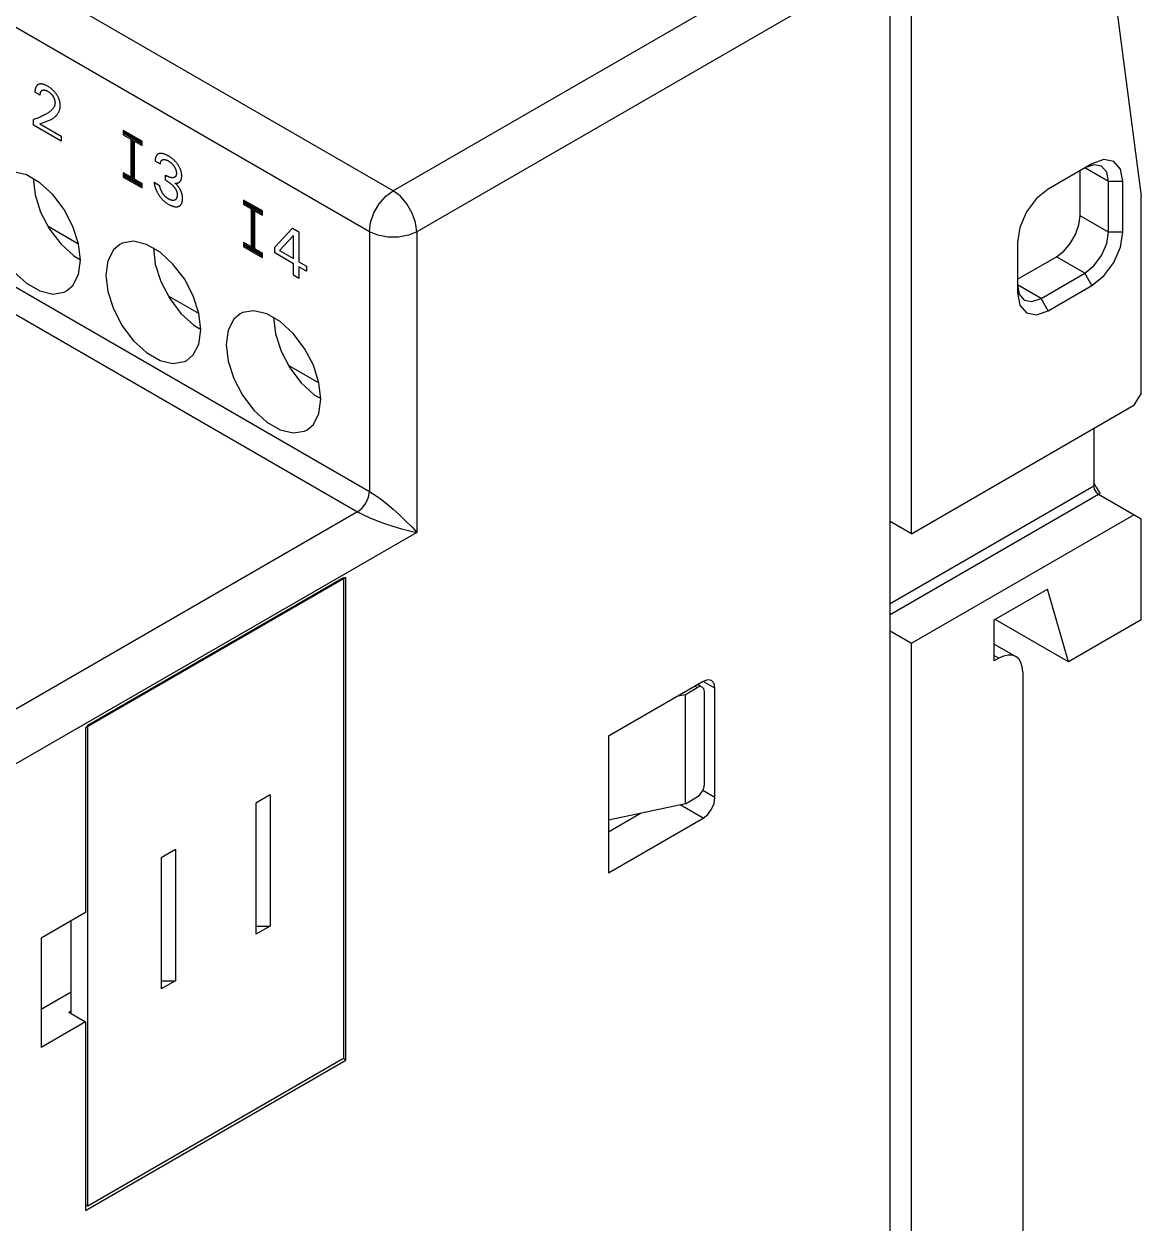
# Model space of a CAD drawing. Extents: x 0 to 420, y 0 to 297.
# Drawn here: x 197.1 to 230.48, y 172.8 to 208.62 of the extents above; entities that cross this region are included whole.
import ezdxf

# ---------------------------------------------------------------- set-up
doc = ezdxf.new("R2010")
doc.units = 0
doc.header["$LTSCALE"] = 23.1
doc.layers.add('40000_ISO', color=7, linetype='CONTINUOUS')

msp = doc.modelspace()

# ---------------------------------------------------------------- linework, layer by layer
at = {"layer": '40000_ISO', "color": 7, "linetype": 'CONTINUOUS'}
for p, q in [((208.131, 203.635), (184.442, 217.311)), ((207.423, 202.41), (183.735, 216.086)), ((229.084, 214.099), (230.475, 203.472)), ((222.273, 211.8), (208.131, 203.635)), ((223.616, 193.388), (223.616, 210.943)), ((222.98, 210.575), (208.838, 202.41)), ((222.98, 138.723), (222.98, 210.575)), ((183.735, 208.33), (207.423, 194.653)), ((183.382, 207.717), (207.07, 194.041)), ((197.436, 206.647), (197.435, 206.64)), ((197.437, 206.654), (197.436, 206.647)), ((197.438, 206.662), (197.437, 206.654)), ((197.439, 206.669), (197.438, 206.662)), ((197.441, 206.675), (197.439, 206.669)), ((197.442, 206.682), (197.441, 206.675)), ((197.444, 206.689), (197.442, 206.682)), ((197.446, 206.695), (197.444, 206.689)), ((197.447, 206.701), (197.446, 206.695)), ((197.449, 206.707), (197.447, 206.701)), ((197.451, 206.712), (197.449, 206.707)), ((197.453, 206.718), (197.451, 206.712)), ((197.456, 206.723), (197.453, 206.718)), ((197.458, 206.729), (197.456, 206.723)), ((197.46, 206.734), (197.458, 206.729)), ((197.463, 206.739), (197.46, 206.734)), ((197.465, 206.744), (197.463, 206.739)), ((197.468, 206.749), (197.465, 206.744)), ((197.471, 206.753), (197.468, 206.749)), ((197.474, 206.758), (197.471, 206.753)), ((197.477, 206.762), (197.474, 206.758)), ((197.48, 206.766), (197.477, 206.762)), ((197.483, 206.77), (197.48, 206.766)), ((197.487, 206.774), (197.483, 206.77)), ((197.49, 206.777), (197.487, 206.774)), ((197.493, 206.781), (197.49, 206.777)), ((197.497, 206.784), (197.493, 206.781)), ((197.501, 206.787), (197.497, 206.784)), ((197.504, 206.79), (197.501, 206.787)), ((197.508, 206.793), (197.504, 206.79)), ((197.512, 206.796), (197.508, 206.793)), ((197.516, 206.798), (197.512, 206.796)), ((197.52, 206.801), (197.516, 206.798)), ((197.524, 206.803), (197.52, 206.801)), ((197.528, 206.805), (197.524, 206.803)), ((197.532, 206.808), (197.528, 206.805)), ((197.537, 206.81), (197.532, 206.808)), ((197.541, 206.811), (197.537, 206.81)), ((197.553, 206.816), (197.541, 206.811)), ((197.565, 206.819), (197.553, 206.816)), ((197.577, 206.821), (197.565, 206.819)), ((197.59, 206.823), (197.577, 206.821)), ((197.603, 206.824), (197.59, 206.823)), ((197.616, 206.824), (197.603, 206.824)), ((197.631, 206.823), (197.616, 206.824)), ((197.645, 206.821), (197.631, 206.823)), ((197.66, 206.818), (197.645, 206.821)), ((197.675, 206.815), (197.66, 206.818)), ((197.69, 206.81), (197.675, 206.815)), ((197.688, 206.644), (197.694, 206.645)), ((197.706, 206.805), (197.69, 206.81)), ((197.694, 206.645), (197.7, 206.645)), ((197.7, 206.645), (197.707, 206.644)), ((197.723, 206.799), (197.706, 206.805)), ((197.74, 206.792), (197.723, 206.799)), ((197.757, 206.784), (197.74, 206.792)), ((197.775, 206.776), (197.757, 206.784)), ((197.792, 206.767), (197.775, 206.776)), ((197.809, 206.757), (197.792, 206.767)), ((197.826, 206.747), (197.809, 206.757)), ((197.843, 206.736), (197.826, 206.747)), ((197.86, 206.725), (197.843, 206.736)), ((197.877, 206.714), (197.86, 206.725)), ((197.894, 206.701), (197.877, 206.714)), ((197.911, 206.689), (197.894, 206.701)), ((197.925, 206.676), (197.911, 206.689)), ((197.94, 206.664), (197.925, 206.676)), ((197.955, 206.651), (197.94, 206.664)), ((197.97, 206.637), (197.955, 206.651)), ((197.433, 206.618), (197.432, 206.61)), ((197.432, 206.61), (197.432, 206.602)), ((197.432, 206.602), (197.432, 206.595)), ((197.432, 206.595), (197.432, 206.587)), ((197.432, 206.587), (197.432, 206.579)), ((197.588, 206.489), (197.432, 206.579)), ((197.434, 206.633), (197.433, 206.625)), ((197.433, 206.625), (197.433, 206.618)), ((197.435, 206.64), (197.434, 206.633)), ((197.588, 206.507), (197.589, 206.515)), ((197.588, 206.498), (197.588, 206.507)), ((197.588, 206.489), (197.588, 206.498)), ((197.589, 206.524), (197.59, 206.532)), ((197.589, 206.515), (197.589, 206.524)), ((197.59, 206.532), (197.591, 206.54)), ((197.591, 206.54), (197.593, 206.548)), ((197.593, 206.548), (197.595, 206.556)), ((197.595, 206.556), (197.596, 206.562)), ((197.596, 206.562), (197.598, 206.568)), ((197.598, 206.568), (197.6, 206.574)), ((197.6, 206.574), (197.602, 206.579)), ((197.602, 206.579), (197.604, 206.585)), ((197.604, 206.585), (197.606, 206.59)), ((197.606, 206.59), (197.609, 206.595)), ((197.609, 206.595), (197.612, 206.6)), ((197.612, 206.6), (197.615, 206.604)), ((197.615, 206.604), (197.618, 206.609)), ((197.618, 206.609), (197.621, 206.613)), ((197.621, 206.613), (197.625, 206.616)), ((197.625, 206.616), (197.628, 206.62)), ((197.628, 206.62), (197.632, 206.623)), ((197.632, 206.623), (197.636, 206.626)), ((197.636, 206.626), (197.64, 206.629)), ((197.64, 206.629), (197.644, 206.632)), ((197.644, 206.632), (197.649, 206.634)), ((197.649, 206.634), (197.654, 206.636)), ((197.654, 206.636), (197.659, 206.639)), ((197.659, 206.639), (197.665, 206.64)), ((197.665, 206.64), (197.67, 206.642)), ((197.67, 206.642), (197.676, 206.643)), ((197.676, 206.643), (197.682, 206.644)), ((197.682, 206.644), (197.688, 206.644)), ((197.707, 206.644), (197.713, 206.644)), ((197.713, 206.644), (197.72, 206.643)), ((197.72, 206.643), (197.727, 206.641)), ((197.727, 206.641), (197.733, 206.64)), ((197.733, 206.64), (197.74, 206.638)), ((197.74, 206.638), (197.747, 206.636)), ((197.747, 206.636), (197.755, 206.633)), ((197.755, 206.633), (197.763, 206.63)), ((197.763, 206.63), (197.77, 206.627)), ((197.77, 206.627), (197.778, 206.624)), ((197.778, 206.624), (197.786, 206.62)), ((197.786, 206.62), (197.794, 206.616)), ((197.794, 206.616), (197.801, 206.612)), ((197.801, 206.612), (197.809, 206.607)), ((197.809, 206.607), (197.818, 206.602)), ((197.818, 206.602), (197.827, 206.597)), ((197.827, 206.597), (197.835, 206.591)), ((197.835, 206.591), (197.844, 206.585)), ((197.844, 206.585), (197.853, 206.579)), ((197.853, 206.579), (197.861, 206.573)), ((197.861, 206.573), (197.87, 206.566)), ((197.87, 206.566), (197.877, 206.561)), ((197.877, 206.561), (197.883, 206.555)), ((197.883, 206.555), (197.89, 206.549)), ((197.89, 206.549), (197.897, 206.543)), ((197.897, 206.543), (197.903, 206.537)), ((197.903, 206.537), (197.909, 206.53)), ((197.909, 206.53), (197.916, 206.524)), ((197.916, 206.524), (197.922, 206.517)), ((197.922, 206.517), (197.928, 206.511)), ((197.928, 206.511), (197.934, 206.504)), ((197.934, 206.504), (197.939, 206.497)), ((197.939, 206.497), (197.945, 206.49)), ((197.945, 206.49), (197.95, 206.483)), ((197.95, 206.483), (197.956, 206.476)), ((197.956, 206.476), (197.961, 206.468)), ((197.961, 206.468), (197.966, 206.461)), ((197.966, 206.461), (197.971, 206.454)), ((197.984, 206.623), (197.97, 206.637)), ((197.971, 206.454), (197.975, 206.446)), ((197.975, 206.446), (197.979, 206.439)), ((197.979, 206.439), (197.984, 206.432)), ((197.998, 206.608), (197.984, 206.623)), ((197.984, 206.432), (197.988, 206.424)), ((197.988, 206.424), (197.991, 206.417)), ((197.991, 206.417), (197.995, 206.409)), ((197.995, 206.409), (197.999, 206.402)), ((198.011, 206.594), (197.998, 206.608)), ((197.999, 206.402), (198.002, 206.394)), ((198.002, 206.394), (198.005, 206.387)), ((198.005, 206.387), (198.008, 206.379)), ((198.008, 206.379), (198.011, 206.371)), ((198.024, 206.579), (198.011, 206.594)), ((198.011, 206.371), (198.014, 206.364)), ((198.014, 206.364), (198.016, 206.356)), ((198.016, 206.356), (198.018, 206.348)), ((198.018, 206.348), (198.02, 206.34)), ((198.02, 206.34), (198.022, 206.333)), ((198.022, 206.333), (198.024, 206.325)), ((198.037, 206.564), (198.024, 206.579)), ((198.024, 206.325), (198.025, 206.317)), ((198.025, 206.317), (198.027, 206.308)), ((198.027, 206.308), (198.028, 206.3)), ((198.028, 206.3), (198.029, 206.292)), ((198.029, 206.292), (198.03, 206.284)), ((198.049, 206.549), (198.037, 206.564)), ((198.061, 206.533), (198.049, 206.549)), ((198.073, 206.516), (198.061, 206.533)), ((198.083, 206.501), (198.073, 206.516)), ((198.093, 206.486), (198.083, 206.501)), ((198.102, 206.47), (198.093, 206.486)), ((198.111, 206.454), (198.102, 206.47)), ((198.12, 206.438), (198.111, 206.454)), ((198.128, 206.421), (198.12, 206.438)), ((198.136, 206.405), (198.128, 206.421)), ((198.143, 206.389), (198.136, 206.405)), ((198.15, 206.372), (198.143, 206.389)), ((198.155, 206.356), (198.15, 206.372)), ((198.161, 206.339), (198.155, 206.356)), ((198.166, 206.323), (198.161, 206.339)), ((198.17, 206.306), (198.166, 206.323)), ((198.174, 206.29), (198.17, 206.306)), ((198.178, 206.272), (198.174, 206.29)), ((197.79, 205.94), (197.768, 205.926)), ((197.812, 205.954), (197.79, 205.94)), ((197.833, 205.968), (197.812, 205.954)), ((197.854, 205.983), (197.833, 205.968)), ((197.875, 205.999), (197.854, 205.983)), ((197.895, 206.015), (197.875, 205.999)), ((197.914, 206.032), (197.895, 206.015)), ((197.925, 206.043), (197.914, 206.032)), ((197.936, 206.053), (197.925, 206.043)), ((197.947, 206.064), (197.936, 206.053)), ((197.957, 206.076), (197.947, 206.064)), ((197.967, 206.087), (197.957, 206.076)), ((197.976, 206.1), (197.967, 206.087)), ((197.985, 206.113), (197.976, 206.1)), ((197.994, 206.127), (197.985, 206.113)), ((198.002, 206.141), (197.994, 206.127)), ((198.006, 206.151), (198.002, 206.141)), ((198.011, 206.161), (198.006, 206.151)), ((198.015, 206.171), (198.011, 206.161)), ((198.019, 206.182), (198.015, 206.171)), ((198.022, 206.192), (198.019, 206.182)), ((198.025, 206.204), (198.022, 206.192)), ((198.027, 206.216), (198.025, 206.204)), ((198.029, 206.228), (198.027, 206.216)), ((198.03, 206.24), (198.029, 206.228)), ((198.03, 206.284), (198.03, 206.276)), ((198.03, 206.276), (198.031, 206.268)), ((198.031, 206.253), (198.03, 206.24)), ((198.031, 206.268), (198.031, 206.261)), ((198.031, 206.261), (198.031, 206.253)), ((198.108, 205.928), (198.119, 205.945)), ((198.119, 205.945), (198.127, 205.957)), ((198.127, 205.957), (198.134, 205.97)), ((198.134, 205.97), (198.141, 205.983)), ((198.141, 205.983), (198.147, 205.996)), ((198.147, 205.996), (198.153, 206.01)), ((198.153, 206.01), (198.159, 206.024)), ((198.159, 206.024), (198.164, 206.039)), ((198.164, 206.039), (198.169, 206.054)), ((198.169, 206.054), (198.173, 206.069)), ((198.173, 206.069), (198.177, 206.085)), ((198.177, 206.085), (198.18, 206.101)), ((198.181, 206.255), (198.178, 206.272)), ((198.18, 206.101), (198.183, 206.118)), ((198.183, 206.237), (198.181, 206.255)), ((198.185, 206.22), (198.183, 206.237)), ((198.183, 206.118), (198.185, 206.135)), ((198.186, 206.204), (198.185, 206.22)), ((198.185, 206.135), (198.186, 206.153)), ((198.187, 206.187), (198.186, 206.204)), ((198.186, 206.153), (198.187, 206.171)), ((198.187, 206.171), (198.187, 206.187)), ((197.417, 205.771), (197.383, 205.761)), ((197.383, 205.594), (197.383, 205.761)), ((198.211, 205.116), (197.383, 205.594)), ((197.452, 205.783), (197.417, 205.771)), ((197.486, 205.795), (197.452, 205.783)), ((197.52, 205.807), (197.486, 205.795)), ((197.553, 205.82), (197.52, 205.807)), ((197.585, 205.834), (197.553, 205.82)), ((197.578, 205.633), (197.604, 205.643)), ((197.578, 205.633), (198.211, 205.267)), ((197.617, 205.848), (197.585, 205.834)), ((197.604, 205.643), (197.63, 205.652)), ((197.649, 205.863), (197.617, 205.848)), ((197.63, 205.652), (197.656, 205.661)), ((197.679, 205.878), (197.649, 205.863)), ((197.656, 205.661), (197.709, 205.68)), ((197.71, 205.893), (197.679, 205.878)), ((197.709, 205.68), (197.735, 205.689)), ((197.739, 205.909), (197.71, 205.893)), ((197.735, 205.689), (197.762, 205.699)), ((197.768, 205.926), (197.739, 205.909)), ((197.762, 205.699), (197.788, 205.709)), ((197.788, 205.709), (197.814, 205.719)), ((197.814, 205.719), (197.84, 205.73)), ((197.84, 205.73), (197.866, 205.741)), ((197.866, 205.741), (197.891, 205.753)), ((197.891, 205.753), (197.916, 205.766)), ((197.916, 205.766), (197.933, 205.775)), ((197.933, 205.775), (197.95, 205.785)), ((197.95, 205.785), (197.966, 205.795)), ((197.966, 205.795), (197.982, 205.805)), ((197.982, 205.805), (197.998, 205.816)), ((197.998, 205.816), (198.013, 205.828)), ((198.013, 205.828), (198.028, 205.84)), ((198.028, 205.84), (198.042, 205.853)), ((198.042, 205.853), (198.056, 205.867)), ((198.056, 205.867), (198.07, 205.881)), ((198.07, 205.881), (198.083, 205.896)), ((198.083, 205.896), (198.096, 205.911)), ((198.096, 205.911), (198.108, 205.928)), ((198.211, 205.267), (198.211, 205.116)), ((200.07, 205.431), (200.07, 205.309)), ((200.635, 205.105), (200.07, 205.431)), ((200.635, 205.064), (200.07, 205.39)), ((200.635, 205.023), (200.07, 205.35)), ((200.07, 205.309), (200.635, 204.982)), ((200.299, 205.176), (200.299, 204.033)), ((200.335, 205.156), (200.335, 204.013)), ((200.37, 205.135), (200.37, 203.992)), ((200.405, 203.972), (200.405, 205.115)), ((200.635, 204.982), (200.635, 205.105)), ((201.024, 204.558), (201.023, 204.551)), ((201.023, 204.551), (201.023, 204.543)), ((201.023, 204.543), (201.023, 204.535)), ((201.023, 204.535), (201.023, 204.528)), ((201.023, 204.528), (201.023, 204.52)), ((201.179, 204.43), (201.023, 204.52)), ((201.025, 204.573), (201.024, 204.566)), ((201.024, 204.566), (201.024, 204.558)), ((201.026, 204.581), (201.025, 204.573)), ((201.027, 204.588), (201.026, 204.581)), ((201.028, 204.595), (201.027, 204.588)), ((201.03, 204.602), (201.028, 204.595)), ((201.031, 204.609), (201.03, 204.602)), ((201.033, 204.616), (201.031, 204.609)), ((201.034, 204.622), (201.033, 204.616)), ((201.036, 204.629), (201.034, 204.622)), ((201.038, 204.635), (201.036, 204.629)), ((201.04, 204.641), (201.038, 204.635)), ((201.042, 204.647), (201.04, 204.641)), ((201.045, 204.653), (201.042, 204.647)), ((201.047, 204.659), (201.045, 204.653)), ((201.05, 204.664), (201.047, 204.659)), ((201.053, 204.67), (201.05, 204.664)), ((201.056, 204.675), (201.053, 204.67)), ((201.059, 204.68), (201.056, 204.675)), ((201.062, 204.685), (201.059, 204.68)), ((201.065, 204.69), (201.062, 204.685)), ((201.069, 204.694), (201.065, 204.69)), ((201.072, 204.699), (201.069, 204.694)), ((201.076, 204.703), (201.072, 204.699)), ((201.08, 204.707), (201.076, 204.703)), ((201.084, 204.711), (201.08, 204.707)), ((201.089, 204.714), (201.084, 204.711)), ((201.093, 204.718), (201.089, 204.714)), ((201.097, 204.721), (201.093, 204.718)), ((201.102, 204.724), (201.097, 204.721)), ((201.107, 204.727), (201.102, 204.724)), ((201.112, 204.729), (201.107, 204.727)), ((201.117, 204.732), (201.112, 204.729)), ((201.122, 204.734), (201.117, 204.732)), ((201.127, 204.736), (201.122, 204.734)), ((201.132, 204.738), (201.127, 204.736)), ((201.138, 204.74), (201.132, 204.738)), ((201.143, 204.742), (201.138, 204.74)), ((201.149, 204.743), (201.143, 204.742)), ((201.155, 204.745), (201.149, 204.743)), ((201.161, 204.746), (201.155, 204.745)), ((201.168, 204.747), (201.161, 204.746)), ((201.174, 204.747), (201.168, 204.747)), ((201.18, 204.748), (201.174, 204.747)), ((201.187, 204.748), (201.18, 204.748)), ((201.194, 204.748), (201.187, 204.748)), ((201.187, 204.494), (201.189, 204.5)), ((201.189, 204.5), (201.191, 204.506)), ((201.191, 204.506), (201.193, 204.511)), ((201.193, 204.511), (201.196, 204.516)), ((201.2, 204.748), (201.194, 204.748)), ((201.196, 204.516), (201.198, 204.521)), ((201.198, 204.521), (201.201, 204.526)), ((201.207, 204.748), (201.2, 204.748)), ((201.201, 204.526), (201.204, 204.531)), ((201.204, 204.531), (201.208, 204.535)), ((201.214, 204.748), (201.207, 204.748)), ((201.208, 204.535), (201.211, 204.539)), ((201.211, 204.539), (201.215, 204.542)), ((201.221, 204.747), (201.214, 204.748)), ((201.215, 204.542), (201.219, 204.546)), ((201.219, 204.546), (201.223, 204.549)), ((201.233, 204.745), (201.221, 204.747)), ((201.223, 204.549), (201.228, 204.552)), ((201.228, 204.552), (201.232, 204.555)), ((201.232, 204.555), (201.237, 204.557)), ((201.246, 204.743), (201.233, 204.745)), ((201.237, 204.557), (201.242, 204.559)), ((201.242, 204.559), (201.247, 204.561)), ((201.259, 204.741), (201.246, 204.743)), ((201.247, 204.561), (201.252, 204.563)), ((201.252, 204.563), (201.258, 204.564)), ((201.258, 204.564), (201.265, 204.566)), ((201.272, 204.737), (201.259, 204.741)), ((201.265, 204.566), (201.272, 204.567)), ((201.286, 204.733), (201.272, 204.737)), ((201.272, 204.567), (201.278, 204.567)), ((201.278, 204.567), (201.285, 204.567)), ((201.285, 204.567), (201.292, 204.567)), ((201.299, 204.729), (201.286, 204.733)), ((201.292, 204.567), (201.3, 204.567)), ((201.313, 204.724), (201.299, 204.729)), ((201.3, 204.567), (201.307, 204.566)), ((201.307, 204.566), (201.315, 204.565)), ((201.328, 204.718), (201.313, 204.724)), ((201.315, 204.565), (201.323, 204.563)), ((201.323, 204.563), (201.331, 204.562)), ((201.343, 204.712), (201.328, 204.718)), ((201.331, 204.562), (201.339, 204.559)), ((201.339, 204.559), (201.347, 204.557)), ((201.358, 204.705), (201.343, 204.712)), ((201.347, 204.557), (201.355, 204.554)), ((201.355, 204.554), (201.363, 204.551)), ((201.373, 204.698), (201.358, 204.705)), ((201.363, 204.551), (201.372, 204.547)), ((201.372, 204.547), (201.381, 204.543)), ((201.388, 204.69), (201.373, 204.698)), ((201.381, 204.543), (201.39, 204.539)), ((201.404, 204.681), (201.388, 204.69)), ((201.39, 204.539), (201.399, 204.534)), ((201.399, 204.534), (201.408, 204.529)), ((201.419, 204.673), (201.404, 204.681)), ((201.408, 204.529), (201.417, 204.524)), ((201.417, 204.524), (201.426, 204.519)), ((201.434, 204.664), (201.419, 204.673)), ((201.426, 204.519), (201.436, 204.513)), ((201.449, 204.655), (201.434, 204.664)), ((201.436, 204.513), (201.445, 204.507)), ((201.445, 204.507), (201.454, 204.501)), ((201.463, 204.646), (201.449, 204.655)), ((201.454, 204.501), (201.463, 204.495)), ((201.478, 204.636), (201.463, 204.646)), ((201.493, 204.625), (201.478, 204.636)), ((201.507, 204.615), (201.493, 204.625)), ((201.522, 204.604), (201.507, 204.615)), ((201.535, 204.593), (201.522, 204.604)), ((201.548, 204.582), (201.535, 204.593)), ((201.561, 204.571), (201.548, 204.582)), ((201.574, 204.56), (201.561, 204.571)), ((201.587, 204.548), (201.574, 204.56)), ((201.6, 204.535), (201.587, 204.548)), ((201.612, 204.523), (201.6, 204.535)), ((201.624, 204.51), (201.612, 204.523)), ((201.636, 204.498), (201.624, 204.51)), ((201.647, 204.485), (201.636, 204.498)), ((229.36, 204.563), (229.008, 204.441)), ((229.658, 204.505), (229.36, 204.563)), ((229.857, 204.276), (229.658, 204.505)), ((197.174, 204.106), (196.788, 204.198)), ((200.07, 204.166), (200.07, 204.043)), ((200.635, 203.839), (200.07, 204.166)), ((201.179, 204.453), (201.18, 204.46)), ((201.179, 204.445), (201.179, 204.453)), ((201.179, 204.438), (201.179, 204.445)), ((201.179, 204.43), (201.179, 204.438)), ((201.18, 204.46), (201.181, 204.467)), ((201.181, 204.467), (201.182, 204.474)), ((201.182, 204.474), (201.183, 204.481)), ((201.183, 204.481), (201.185, 204.488)), ((201.185, 204.488), (201.187, 204.494)), ((201.463, 204.495), (201.472, 204.488)), ((201.472, 204.488), (201.481, 204.481)), ((201.481, 204.481), (201.489, 204.474)), ((201.489, 204.474), (201.498, 204.468)), ((201.498, 204.468), (201.506, 204.46)), ((201.506, 204.46), (201.514, 204.453)), ((201.514, 204.453), (201.521, 204.446)), ((201.521, 204.446), (201.529, 204.438)), ((201.529, 204.438), (201.537, 204.43)), ((201.537, 204.43), (201.543, 204.423)), ((201.543, 204.423), (201.549, 204.416)), ((201.549, 204.416), (201.555, 204.409)), ((201.555, 204.409), (201.561, 204.402)), ((201.561, 204.402), (201.567, 204.394)), ((201.567, 204.394), (201.573, 204.386)), ((201.573, 204.386), (201.579, 204.379)), ((201.579, 204.379), (201.584, 204.371)), ((201.584, 204.371), (201.589, 204.363)), ((201.589, 204.363), (201.594, 204.356)), ((201.594, 204.356), (201.599, 204.348)), ((201.599, 204.348), (201.604, 204.34)), ((201.604, 204.34), (201.608, 204.333)), ((201.608, 204.333), (201.612, 204.325)), ((201.612, 204.325), (201.616, 204.317)), ((201.616, 204.317), (201.62, 204.309)), ((201.62, 204.309), (201.624, 204.301)), ((201.624, 204.301), (201.627, 204.293)), ((201.627, 204.293), (201.631, 204.284)), ((201.631, 204.284), (201.634, 204.276)), ((201.634, 204.276), (201.637, 204.268)), ((201.637, 204.268), (201.639, 204.26)), ((201.639, 204.26), (201.642, 204.252)), ((201.642, 204.252), (201.644, 204.244)), ((201.644, 204.244), (201.646, 204.236)), ((201.646, 204.236), (201.648, 204.228)), ((201.658, 204.471), (201.647, 204.485)), ((201.648, 204.228), (201.65, 204.219)), ((201.65, 204.219), (201.651, 204.21)), ((201.651, 204.21), (201.653, 204.202)), ((201.653, 204.202), (201.654, 204.193)), ((201.654, 204.193), (201.655, 204.185)), ((201.655, 204.185), (201.655, 204.177)), ((201.655, 204.177), (201.656, 204.168)), ((201.656, 204.147), (201.655, 204.141)), ((201.655, 204.141), (201.655, 204.135)), ((201.656, 204.168), (201.656, 204.16)), ((201.656, 204.16), (201.656, 204.152)), ((201.656, 204.152), (201.656, 204.147)), ((201.669, 204.458), (201.658, 204.471)), ((201.68, 204.444), (201.669, 204.458)), ((201.691, 204.429), (201.68, 204.444)), ((201.699, 204.417), (201.691, 204.429)), ((201.708, 204.405), (201.699, 204.417)), ((201.716, 204.392), (201.708, 204.405)), ((201.724, 204.379), (201.716, 204.392)), ((201.732, 204.367), (201.724, 204.379)), ((201.74, 204.353), (201.732, 204.367)), ((201.747, 204.34), (201.74, 204.353)), ((201.754, 204.327), (201.747, 204.34)), ((201.76, 204.313), (201.754, 204.327)), ((201.766, 204.301), (201.76, 204.313)), ((201.772, 204.288), (201.766, 204.301)), ((201.777, 204.275), (201.772, 204.288)), ((201.782, 204.261), (201.777, 204.275)), ((201.787, 204.248), (201.782, 204.261)), ((201.791, 204.235), (201.787, 204.248)), ((201.795, 204.222), (201.791, 204.235)), ((201.799, 204.209), (201.795, 204.222)), ((201.802, 204.196), (201.799, 204.209)), ((201.805, 204.183), (201.802, 204.196)), ((201.808, 204.169), (201.805, 204.183)), ((201.81, 204.155), (201.808, 204.169)), ((201.812, 204.142), (201.81, 204.155)), ((201.813, 204.129), (201.812, 204.142)), ((229.008, 204.441), (227.7, 203.686)), ((228.654, 202.89), (228.654, 204.237)), ((229.066, 204.413), (228.796, 204.319)), ((229.503, 203.91), (228.796, 204.319)), ((229.296, 204.368), (229.066, 204.413)), ((229.449, 204.192), (229.296, 204.368)), ((229.503, 203.91), (229.449, 204.192)), ((229.927, 203.91), (229.857, 204.276)), ((197.577, 203.874), (197.174, 204.106)), ((197.375, 204.006), (197.433, 203.513)), ((197.963, 203.52), (197.577, 203.874)), ((200.07, 204.125), (200.635, 203.798)), ((200.635, 203.757), (200.07, 204.084)), ((200.07, 204.043), (200.635, 203.717)), ((200.635, 203.717), (200.635, 203.839)), ((200.989, 203.891), (200.991, 203.875)), ((200.989, 203.891), (201.153, 203.796)), ((200.991, 203.875), (200.993, 203.859)), ((200.993, 203.859), (200.996, 203.842)), ((200.996, 203.842), (200.999, 203.826)), ((200.999, 203.826), (201.003, 203.809)), ((201.003, 203.809), (201.007, 203.792)), ((201.007, 203.792), (201.011, 203.775)), ((201.155, 203.787), (201.153, 203.796)), ((201.157, 203.778), (201.155, 203.787)), ((201.33, 203.947), (201.33, 204.103)), ((201.33, 204.103), (201.383, 204.072)), ((201.395, 203.909), (201.33, 203.947)), ((201.391, 204.068), (201.383, 204.072)), ((201.398, 204.064), (201.391, 204.068)), ((201.395, 203.909), (201.407, 203.902)), ((201.405, 204.06), (201.398, 204.064)), ((201.413, 204.056), (201.405, 204.06)), ((201.407, 203.902), (201.419, 203.895)), ((201.42, 204.052), (201.413, 204.056)), ((201.419, 203.895), (201.431, 203.888)), ((201.427, 204.049), (201.42, 204.052)), ((201.435, 204.046), (201.427, 204.049)), ((201.431, 203.888), (201.443, 203.88)), ((201.442, 204.043), (201.435, 204.046)), ((201.449, 204.04), (201.442, 204.043)), ((201.443, 203.88), (201.454, 203.871)), ((201.456, 204.038), (201.449, 204.04)), ((201.454, 203.871), (201.466, 203.863)), ((201.463, 204.035), (201.456, 204.038)), ((201.47, 204.033), (201.463, 204.035)), ((201.466, 203.863), (201.475, 203.856)), ((201.476, 204.031), (201.47, 204.033)), ((201.475, 203.856), (201.485, 203.849)), ((201.483, 204.03), (201.476, 204.031)), ((201.49, 204.028), (201.483, 204.03)), ((201.485, 203.849), (201.494, 203.842)), ((201.497, 204.027), (201.49, 204.028)), ((201.494, 203.842), (201.503, 203.834)), ((201.503, 204.025), (201.497, 204.027)), ((201.51, 204.024), (201.503, 204.025)), ((201.503, 203.834), (201.512, 203.826)), ((201.516, 204.024), (201.51, 204.024)), ((201.512, 203.826), (201.521, 203.818)), ((201.522, 204.023), (201.516, 204.024)), ((201.521, 203.818), (201.53, 203.81)), ((201.529, 204.023), (201.522, 204.023)), ((201.535, 204.023), (201.529, 204.023)), ((201.53, 203.81), (201.538, 203.802)), ((201.541, 204.023), (201.535, 204.023)), ((201.538, 203.802), (201.546, 203.794)), ((201.547, 204.023), (201.541, 204.023)), ((201.546, 203.794), (201.554, 203.786)), ((201.553, 204.023), (201.547, 204.023)), ((201.559, 204.024), (201.553, 204.023)), ((201.554, 203.786), (201.562, 203.777)), ((201.565, 204.025), (201.559, 204.024)), ((201.569, 204.026), (201.565, 204.025)), ((201.574, 204.027), (201.569, 204.026)), ((201.578, 204.028), (201.574, 204.027)), ((201.583, 204.029), (201.578, 204.028)), ((201.587, 204.031), (201.583, 204.029)), ((201.592, 204.032), (201.587, 204.031)), ((201.596, 204.034), (201.592, 204.032)), ((201.6, 204.036), (201.596, 204.034)), ((201.604, 204.038), (201.6, 204.036)), ((201.608, 204.041), (201.604, 204.038)), ((201.612, 204.043), (201.608, 204.041)), ((201.615, 204.046), (201.612, 204.043)), ((201.619, 204.049), (201.615, 204.046)), ((201.624, 203.855), (201.618, 203.859)), ((201.618, 203.859), (201.629, 203.859)), ((201.622, 204.051), (201.619, 204.049)), ((201.625, 204.054), (201.622, 204.051)), ((201.63, 203.85), (201.624, 203.855)), ((201.627, 204.057), (201.625, 204.054)), ((201.63, 204.061), (201.627, 204.057)), ((201.629, 203.859), (201.639, 203.858)), ((201.633, 204.064), (201.63, 204.061)), ((201.636, 203.845), (201.63, 203.85)), ((201.635, 204.068), (201.633, 204.064)), ((201.638, 204.072), (201.635, 204.068)), ((201.641, 203.84), (201.636, 203.845)), ((201.64, 204.076), (201.638, 204.072)), ((201.639, 203.858), (201.649, 203.859)), ((201.642, 204.08), (201.64, 204.076)), ((201.647, 203.834), (201.641, 203.84)), ((201.644, 204.084), (201.642, 204.08)), ((201.646, 204.088), (201.644, 204.084)), ((201.647, 204.093), (201.646, 204.088)), ((201.649, 204.098), (201.647, 204.093)), ((201.653, 203.829), (201.647, 203.834)), ((201.65, 204.103), (201.649, 204.098)), ((201.649, 203.859), (201.659, 203.859)), ((201.651, 204.108), (201.65, 204.103)), ((201.652, 204.113), (201.651, 204.108)), ((201.653, 204.118), (201.652, 204.113)), ((201.654, 204.124), (201.653, 204.118)), ((201.658, 203.823), (201.653, 203.829)), ((201.655, 204.129), (201.654, 204.124)), ((201.655, 204.135), (201.655, 204.129)), ((201.664, 203.818), (201.658, 203.823)), ((201.659, 203.859), (201.669, 203.86)), ((201.669, 203.812), (201.664, 203.818)), ((201.669, 203.86), (201.679, 203.862)), ((201.675, 203.806), (201.669, 203.812)), ((201.681, 203.8), (201.675, 203.806)), ((201.679, 203.862), (201.688, 203.864)), ((201.686, 203.794), (201.681, 203.8)), ((201.691, 203.788), (201.686, 203.794)), ((201.688, 203.864), (201.697, 203.867)), ((201.697, 203.781), (201.691, 203.788)), ((201.697, 203.867), (201.706, 203.87)), ((201.702, 203.775), (201.697, 203.781)), ((201.706, 203.87), (201.715, 203.873)), ((201.715, 203.873), (201.723, 203.877)), ((201.723, 203.877), (201.731, 203.881)), ((201.731, 203.881), (201.739, 203.886)), ((201.739, 203.886), (201.747, 203.891)), ((201.747, 203.891), (201.754, 203.897)), ((201.754, 203.897), (201.761, 203.904)), ((201.761, 203.904), (201.767, 203.91)), ((201.767, 203.91), (201.773, 203.918)), ((201.773, 203.918), (201.779, 203.925)), ((201.779, 203.925), (201.784, 203.933)), ((201.784, 203.933), (201.789, 203.942)), ((201.789, 203.942), (201.793, 203.951)), ((201.793, 203.951), (201.797, 203.96)), ((201.797, 203.96), (201.801, 203.97)), ((201.801, 203.97), (201.804, 203.98)), ((201.804, 203.98), (201.807, 203.991)), ((201.807, 203.991), (201.809, 204.002)), ((201.809, 204.002), (201.811, 204.014)), ((201.811, 204.014), (201.813, 204.026)), ((201.815, 204.116), (201.813, 204.129)), ((201.813, 204.026), (201.814, 204.039)), ((201.814, 204.039), (201.815, 204.051)), ((201.815, 204.103), (201.815, 204.116)), ((201.816, 204.09), (201.815, 204.103)), ((201.815, 204.051), (201.816, 204.064)), ((201.816, 204.078), (201.816, 204.09)), ((201.816, 204.064), (201.816, 204.078)), ((229.503, 202.4), (229.503, 203.91)), ((229.927, 203.91), (229.503, 203.91)), ((229.927, 202.4), (229.927, 203.91)), ((197.433, 203.513), (197.6, 202.994)), ((198.302, 203.073), (197.963, 203.52)), ((201.011, 203.775), (201.016, 203.758)), ((201.016, 203.758), (201.021, 203.742)), ((201.021, 203.742), (201.026, 203.726)), ((201.026, 203.726), (201.031, 203.71)), ((201.031, 203.71), (201.037, 203.694)), ((201.037, 203.694), (201.043, 203.679)), ((201.043, 203.679), (201.049, 203.663)), ((201.049, 203.663), (201.056, 203.647)), ((201.056, 203.647), (201.063, 203.631)), ((201.063, 203.631), (201.071, 203.615)), ((201.071, 203.615), (201.079, 203.6)), ((201.079, 203.6), (201.087, 203.584)), ((201.087, 203.584), (201.095, 203.569)), ((201.095, 203.569), (201.104, 203.554)), ((201.104, 203.554), (201.112, 203.539)), ((201.112, 203.539), (201.122, 203.524)), ((201.122, 203.524), (201.131, 203.509)), ((201.131, 203.509), (201.142, 203.493)), ((201.142, 203.493), (201.154, 203.477)), ((201.154, 203.477), (201.165, 203.461)), ((201.159, 203.769), (201.157, 203.778)), ((201.161, 203.759), (201.159, 203.769)), ((201.164, 203.75), (201.161, 203.759)), ((201.166, 203.741), (201.164, 203.75)), ((201.165, 203.461), (201.177, 203.445)), ((201.169, 203.731), (201.166, 203.741)), ((201.172, 203.722), (201.169, 203.731)), ((201.175, 203.712), (201.172, 203.722)), ((201.178, 203.704), (201.175, 203.712)), ((201.177, 203.445), (201.189, 203.43)), ((201.181, 203.695), (201.178, 203.704)), ((201.184, 203.686), (201.181, 203.695)), ((201.187, 203.677), (201.184, 203.686)), ((201.191, 203.669), (201.187, 203.677)), ((201.189, 203.43), (201.202, 203.415)), ((201.194, 203.66), (201.191, 203.669)), ((201.198, 203.651), (201.194, 203.66)), ((201.202, 203.642), (201.198, 203.651)), ((201.206, 203.634), (201.202, 203.642)), ((201.21, 203.625), (201.206, 203.634)), ((201.214, 203.617), (201.21, 203.625)), ((201.218, 203.609), (201.214, 203.617)), ((201.223, 203.601), (201.218, 203.609)), ((201.227, 203.593), (201.223, 203.601)), ((201.232, 203.585), (201.227, 203.593)), ((201.236, 203.576), (201.232, 203.585)), ((201.241, 203.569), (201.236, 203.576)), ((201.246, 203.561), (201.241, 203.569)), ((201.251, 203.553), (201.246, 203.561)), ((201.255, 203.546), (201.251, 203.553)), ((201.26, 203.539), (201.255, 203.546)), ((201.265, 203.532), (201.26, 203.539)), ((201.27, 203.525), (201.265, 203.532)), ((201.275, 203.518), (201.27, 203.525)), ((201.28, 203.512), (201.275, 203.518)), ((201.286, 203.505), (201.28, 203.512)), ((201.291, 203.499), (201.286, 203.505)), ((201.296, 203.492), (201.291, 203.499)), ((201.302, 203.486), (201.296, 203.492)), ((201.307, 203.48), (201.302, 203.486)), ((201.313, 203.474), (201.307, 203.48)), ((201.318, 203.468), (201.313, 203.474)), ((201.324, 203.462), (201.318, 203.468)), ((201.33, 203.457), (201.324, 203.462)), ((201.336, 203.451), (201.33, 203.457)), ((201.341, 203.446), (201.336, 203.451)), ((201.347, 203.441), (201.341, 203.446)), ((201.353, 203.436), (201.347, 203.441)), ((201.36, 203.43), (201.353, 203.436)), ((201.367, 203.425), (201.36, 203.43)), ((201.374, 203.419), (201.367, 203.425)), ((201.562, 203.777), (201.57, 203.769)), ((201.57, 203.769), (201.577, 203.76)), ((201.577, 203.76), (201.585, 203.751)), ((201.585, 203.751), (201.591, 203.743)), ((201.591, 203.743), (201.597, 203.736)), ((201.597, 203.736), (201.602, 203.728)), ((201.602, 203.728), (201.608, 203.721)), ((201.608, 203.721), (201.613, 203.713)), ((201.613, 203.713), (201.619, 203.705)), ((201.619, 203.705), (201.624, 203.697)), ((201.624, 203.697), (201.629, 203.689)), ((201.629, 203.689), (201.634, 203.681)), ((201.634, 203.681), (201.638, 203.673)), ((201.638, 203.673), (201.642, 203.665)), ((201.642, 203.665), (201.646, 203.657)), ((201.646, 203.657), (201.65, 203.649)), ((201.65, 203.649), (201.653, 203.642)), ((201.653, 203.642), (201.657, 203.634)), ((201.657, 203.634), (201.66, 203.626)), ((201.66, 203.626), (201.663, 203.618)), ((201.663, 203.618), (201.665, 203.61)), ((201.665, 203.61), (201.668, 203.602)), ((201.668, 203.424), (201.665, 203.418)), ((201.668, 203.602), (201.67, 203.594)), ((201.67, 203.431), (201.668, 203.424)), ((201.67, 203.594), (201.672, 203.586)), ((201.672, 203.438), (201.67, 203.431)), ((201.672, 203.586), (201.674, 203.578)), ((201.674, 203.446), (201.672, 203.438)), ((201.674, 203.578), (201.675, 203.569)), ((201.676, 203.454), (201.674, 203.446)), ((201.675, 203.569), (201.677, 203.561)), ((201.677, 203.462), (201.676, 203.454)), ((201.677, 203.561), (201.678, 203.553)), ((201.678, 203.47), (201.677, 203.462)), ((201.678, 203.553), (201.679, 203.545)), ((201.679, 203.479), (201.678, 203.47)), ((201.679, 203.545), (201.679, 203.537)), ((201.679, 203.537), (201.68, 203.53)), ((201.68, 203.487), (201.679, 203.479)), ((201.68, 203.53), (201.68, 203.522)), ((201.68, 203.522), (201.681, 203.514)), ((201.681, 203.505), (201.68, 203.496)), ((201.68, 203.496), (201.68, 203.487)), ((201.681, 203.514), (201.681, 203.505)), ((201.707, 203.768), (201.702, 203.775)), ((201.713, 203.762), (201.707, 203.768)), ((201.718, 203.755), (201.713, 203.762)), ((201.723, 203.748), (201.718, 203.755)), ((201.728, 203.741), (201.723, 203.748)), ((201.733, 203.734), (201.728, 203.741)), ((201.738, 203.727), (201.733, 203.734)), ((201.742, 203.72), (201.738, 203.727)), ((201.747, 203.713), (201.742, 203.72)), ((201.751, 203.707), (201.747, 203.713)), ((201.756, 203.7), (201.751, 203.707)), ((201.76, 203.693), (201.756, 203.7)), ((201.764, 203.686), (201.76, 203.693)), ((201.768, 203.679), (201.764, 203.686)), ((201.772, 203.672), (201.768, 203.679)), ((201.776, 203.664), (201.772, 203.672)), ((201.78, 203.657), (201.776, 203.664)), ((201.783, 203.65), (201.78, 203.657)), ((201.787, 203.643), (201.783, 203.65)), ((201.79, 203.636), (201.787, 203.643)), ((201.794, 203.628), (201.79, 203.636)), ((201.797, 203.621), (201.794, 203.628)), ((201.8, 203.614), (201.797, 203.621)), ((201.803, 203.606), (201.8, 203.614)), ((201.806, 203.599), (201.803, 203.606)), ((201.809, 203.592), (201.806, 203.599)), ((201.812, 203.584), (201.809, 203.592)), ((201.814, 203.577), (201.812, 203.584)), ((201.817, 203.57), (201.814, 203.577)), ((201.819, 203.562), (201.817, 203.57)), ((201.821, 203.554), (201.819, 203.562)), ((201.824, 203.547), (201.821, 203.554)), ((201.826, 203.539), (201.824, 203.547)), ((201.827, 203.531), (201.826, 203.539)), ((201.829, 203.524), (201.827, 203.531)), ((201.831, 203.516), (201.829, 203.524)), ((201.832, 203.508), (201.831, 203.516)), ((201.834, 203.501), (201.832, 203.508)), ((201.835, 203.493), (201.834, 203.501)), ((201.836, 203.486), (201.835, 203.493)), ((201.837, 203.478), (201.836, 203.486)), ((201.838, 203.471), (201.837, 203.478)), ((201.839, 203.455), (201.838, 203.471)), ((201.841, 203.439), (201.839, 203.455)), ((201.841, 203.423), (201.841, 203.439)), ((201.842, 203.408), (201.841, 203.423)), ((207.716, 203.241), (207.914, 203.471)), ((207.914, 203.471), (208.131, 203.635)), ((208.349, 203.469), (208.131, 203.635)), ((208.546, 203.239), (208.349, 203.469)), ((227.7, 203.686), (227.348, 203.402)), ((230.475, 197.593), (230.475, 203.472)), ((198.565, 202.569), (198.302, 203.073)), ((201.202, 203.415), (201.214, 203.4)), ((201.214, 203.4), (201.227, 203.386)), ((201.227, 203.386), (201.241, 203.372)), ((201.241, 203.372), (201.254, 203.358)), ((201.254, 203.358), (201.268, 203.345)), ((201.268, 203.345), (201.281, 203.332)), ((201.281, 203.332), (201.295, 203.32)), ((201.295, 203.32), (201.309, 203.308)), ((201.309, 203.308), (201.324, 203.296)), ((201.324, 203.296), (201.339, 203.285)), ((201.339, 203.285), (201.354, 203.274)), ((201.354, 203.274), (201.369, 203.264)), ((201.369, 203.264), (201.384, 203.254)), ((201.381, 203.414), (201.374, 203.419)), ((201.388, 203.409), (201.381, 203.414)), ((201.384, 203.254), (201.4, 203.244)), ((201.395, 203.405), (201.388, 203.409)), ((201.402, 203.4), (201.395, 203.405)), ((201.4, 203.244), (201.415, 203.235)), ((201.409, 203.396), (201.402, 203.4)), ((201.416, 203.391), (201.409, 203.396)), ((201.415, 203.235), (201.431, 203.226)), ((201.426, 203.386), (201.416, 203.391)), ((201.435, 203.381), (201.426, 203.386)), ((201.431, 203.226), (201.448, 203.217)), ((201.444, 203.377), (201.435, 203.381)), ((201.453, 203.372), (201.444, 203.377)), ((201.448, 203.217), (201.464, 203.208)), ((201.462, 203.368), (201.453, 203.372)), ((201.471, 203.364), (201.462, 203.368)), ((201.464, 203.208), (201.481, 203.2)), ((201.48, 203.361), (201.471, 203.364)), ((201.489, 203.357), (201.48, 203.361)), ((201.481, 203.2), (201.497, 203.193)), ((201.497, 203.355), (201.489, 203.357)), ((201.505, 203.352), (201.497, 203.355)), ((201.497, 203.193), (201.513, 203.186)), ((201.513, 203.35), (201.505, 203.352)), ((201.521, 203.349), (201.513, 203.35)), ((201.513, 203.186), (201.53, 203.18)), ((201.528, 203.347), (201.521, 203.349)), ((201.536, 203.346), (201.528, 203.347)), ((201.53, 203.18), (201.544, 203.175)), ((201.544, 203.345), (201.536, 203.346)), ((201.551, 203.345), (201.544, 203.345)), ((201.544, 203.175), (201.559, 203.17)), ((201.558, 203.345), (201.551, 203.345)), ((201.565, 203.345), (201.558, 203.345)), ((201.559, 203.17), (201.573, 203.166)), ((201.572, 203.345), (201.565, 203.345)), ((201.579, 203.346), (201.572, 203.345)), ((201.573, 203.166), (201.588, 203.162)), ((201.585, 203.347), (201.579, 203.346)), ((201.592, 203.349), (201.585, 203.347)), ((201.588, 203.162), (201.602, 203.16)), ((201.598, 203.351), (201.592, 203.349)), ((201.604, 203.353), (201.598, 203.351)), ((201.602, 203.16), (201.616, 203.157)), ((201.609, 203.355), (201.604, 203.353)), ((201.615, 203.358), (201.609, 203.355)), ((201.62, 203.361), (201.615, 203.358)), ((201.616, 203.157), (201.629, 203.156)), ((201.625, 203.364), (201.62, 203.361)), ((201.629, 203.367), (201.625, 203.364)), ((201.634, 203.371), (201.629, 203.367)), ((201.629, 203.156), (201.641, 203.155)), ((201.638, 203.375), (201.634, 203.371)), ((201.643, 203.38), (201.638, 203.375)), ((201.641, 203.155), (201.652, 203.155)), ((201.646, 203.384), (201.643, 203.38)), ((201.65, 203.389), (201.646, 203.384)), ((201.654, 203.394), (201.65, 203.389)), ((201.652, 203.155), (201.662, 203.155)), ((201.657, 203.4), (201.654, 203.394)), ((201.66, 203.406), (201.657, 203.4)), ((201.663, 203.412), (201.66, 203.406)), ((201.662, 203.155), (201.673, 203.155)), ((201.665, 203.418), (201.663, 203.412)), ((201.673, 203.155), (201.684, 203.156)), ((201.684, 203.156), (201.694, 203.158)), ((201.694, 203.158), (201.704, 203.16)), ((201.704, 203.16), (201.714, 203.163)), ((201.714, 203.163), (201.723, 203.166)), ((201.723, 203.166), (201.732, 203.169)), ((201.732, 203.169), (201.74, 203.173)), ((201.74, 203.173), (201.748, 203.177)), ((201.748, 203.177), (201.756, 203.182)), ((201.756, 203.182), (201.764, 203.188)), ((201.764, 203.188), (201.771, 203.194)), ((201.771, 203.194), (201.778, 203.2)), ((201.778, 203.2), (201.785, 203.207)), ((201.785, 203.207), (201.791, 203.214)), ((201.791, 203.214), (201.797, 203.222)), ((201.797, 203.222), (201.802, 203.23)), ((201.802, 203.23), (201.807, 203.239)), ((201.807, 203.239), (201.812, 203.248)), ((201.812, 203.248), (201.816, 203.258)), ((201.816, 203.258), (201.82, 203.268)), ((201.82, 203.268), (201.824, 203.278)), ((201.824, 203.278), (201.827, 203.289)), ((201.827, 203.289), (201.831, 203.301)), ((201.831, 203.301), (201.833, 203.313)), ((201.833, 203.313), (201.836, 203.326)), ((201.836, 203.326), (201.838, 203.339)), ((201.838, 203.339), (201.839, 203.352)), ((201.839, 203.352), (201.84, 203.365)), ((201.84, 203.365), (201.841, 203.379)), ((201.841, 203.393), (201.842, 203.408)), ((201.841, 203.379), (201.841, 203.393)), ((203.662, 203.357), (203.662, 203.235)), ((204.227, 203.031), (203.662, 203.357)), ((204.227, 202.99), (203.662, 203.317)), ((204.227, 202.949), (203.662, 203.276)), ((203.662, 203.235), (204.227, 202.908)), ((203.891, 203.102), (203.891, 201.959)), ((203.927, 203.082), (203.927, 201.939)), ((207.559, 202.97), (207.716, 203.241)), ((208.703, 202.968), (208.546, 203.239)), ((227.348, 203.402), (227.05, 203)), ((197.6, 202.994), (197.864, 202.49)), ((203.962, 203.061), (203.962, 201.918)), ((203.998, 201.898), (203.998, 203.041)), ((204.227, 202.908), (204.227, 203.031)), ((207.458, 202.683), (207.559, 202.97)), ((208.803, 202.683), (208.703, 202.968)), ((227.05, 203), (226.85, 202.54)), ((228.62, 202.617), (228.654, 202.89)), ((229.503, 202.4), (228.654, 202.89)), ((198.734, 202.038), (197.826, 202.562)), ((197.864, 202.49), (198.202, 202.044)), ((198.732, 202.05), (198.565, 202.569)), ((204.595, 201.945), (205.125, 202.513)), ((205.125, 202.513), (205.315, 202.403)), ((205.315, 202.403), (205.315, 201.514)), ((207.423, 202.41), (207.458, 202.683)), ((207.423, 202.41), (207.423, 194.653)), ((207.677, 202.304), (207.423, 202.41)), ((208.838, 202.41), (208.588, 202.305)), ((208.838, 202.41), (208.803, 202.683)), ((208.838, 202.41), (208.838, 193.429)), ((226.85, 202.54), (226.78, 202.094)), ((228.519, 202.332), (228.62, 202.617)), ((229.449, 202.056), (229.503, 202.4)), ((229.927, 202.4), (229.503, 202.4)), ((229.857, 201.953), (229.927, 202.4)), ((198.202, 202.044), (198.588, 201.69)), ((198.79, 201.557), (198.732, 202.05)), ((199.968, 202.032), (199.778, 201.869)), ((200.041, 202.068), (199.968, 202.032)), ((200.38, 202.124), (200.041, 202.068)), ((200.766, 202.032), (200.38, 202.124)), ((201.169, 201.8), (200.766, 202.032)), ((203.662, 202.092), (203.662, 201.969)), ((204.227, 201.765), (203.662, 202.092)), ((203.662, 202.051), (204.227, 201.724)), ((204.227, 201.684), (203.662, 202.01)), ((205.154, 202.298), (204.736, 201.848)), ((205.154, 201.607), (205.154, 202.298)), ((207.976, 202.248), (207.677, 202.304)), ((208.29, 202.249), (207.976, 202.248)), ((208.588, 202.305), (208.29, 202.249)), ((226.78, 202.094), (226.78, 200.583)), ((228.166, 201.831), (228.363, 202.061)), ((228.363, 202.061), (228.519, 202.332)), ((229.296, 201.703), (229.449, 202.056)), ((198.588, 201.69), (198.788, 201.575)), ((199.778, 201.869), (199.611, 201.543)), ((200.968, 201.932), (201.025, 201.439)), ((201.555, 201.446), (201.169, 201.8)), ((203.662, 201.969), (204.227, 201.643)), ((204.227, 201.643), (204.227, 201.765)), ((204.595, 201.778), (204.595, 201.945)), ((205.154, 201.455), (204.595, 201.778)), ((204.736, 201.848), (205.154, 201.607)), ((226.78, 200.991), (227.947, 201.665)), ((227.947, 201.665), (228.166, 201.831)), ((228.796, 201.175), (227.947, 201.665)), ((229.066, 201.393), (229.296, 201.703)), ((229.658, 201.494), (229.857, 201.953)), ((198.732, 201.13), (198.79, 201.557)), ((199.611, 201.543), (199.553, 201.116)), ((201.025, 201.439), (201.192, 200.92)), ((201.894, 200.999), (201.555, 201.446)), ((205.154, 201.108), (205.154, 201.455)), ((205.315, 201.514), (205.542, 201.382)), ((205.315, 201.362), (205.315, 201.015)), ((205.542, 201.231), (205.315, 201.362)), ((205.542, 201.382), (205.542, 201.231)), ((228.796, 201.175), (229.066, 201.393)), ((229.36, 201.092), (229.658, 201.494)), ((196.788, 201.227), (197.174, 200.873)), ((198.565, 200.804), (198.732, 201.13)), ((199.553, 201.116), (199.611, 200.623)), ((201.192, 200.92), (201.456, 200.417)), ((202.157, 200.496), (201.894, 200.999)), ((205.315, 201.015), (205.154, 201.108)), ((227.488, 200.42), (228.796, 201.175)), ((229.008, 200.808), (228.796, 201.175)), ((229.008, 200.808), (229.36, 201.092)), ((197.174, 200.873), (197.577, 200.641)), ((197.577, 200.641), (197.963, 200.549)), ((197.963, 200.549), (198.302, 200.605)), ((198.302, 200.605), (198.375, 200.641)), ((198.375, 200.641), (198.565, 200.804)), ((199.611, 200.623), (199.778, 200.104)), ((226.78, 200.828), (226.834, 200.547)), ((227.488, 200.42), (226.78, 200.828)), ((226.78, 200.583), (226.85, 200.217)), ((227.7, 200.052), (229.008, 200.808)), ((202.326, 199.964), (201.418, 200.488)), ((201.456, 200.417), (201.794, 199.97)), ((202.324, 199.976), (202.157, 200.496)), ((226.834, 200.547), (226.988, 200.37)), ((226.85, 200.217), (227.05, 199.988)), ((226.988, 200.37), (227.217, 200.326)), ((227.217, 200.326), (227.488, 200.42)), ((227.7, 200.052), (227.488, 200.42)), ((199.778, 200.104), (200.041, 199.6)), ((201.794, 199.97), (202.18, 199.616)), ((202.382, 199.483), (202.324, 199.976)), ((203.56, 199.958), (203.37, 199.795)), ((203.634, 199.994), (203.56, 199.958)), ((203.972, 200.05), (203.634, 199.994)), ((204.358, 199.958), (203.972, 200.05)), ((204.761, 199.726), (204.358, 199.958)), ((204.56, 199.859), (204.617, 199.365)), ((227.05, 199.988), (227.348, 199.93)), ((227.348, 199.93), (227.7, 200.052)), ((200.041, 199.6), (200.38, 199.153)), ((202.18, 199.616), (202.38, 199.501)), ((202.324, 199.056), (202.382, 199.483)), ((203.37, 199.795), (203.203, 199.469)), ((205.147, 199.372), (204.761, 199.726)), ((200.38, 199.153), (200.766, 198.799)), ((203.203, 199.469), (203.145, 199.042)), ((204.617, 199.365), (204.784, 198.846)), ((205.486, 198.925), (205.147, 199.372)), ((200.766, 198.799), (201.169, 198.567)), ((202.157, 198.73), (202.324, 199.056)), ((203.145, 199.042), (203.203, 198.549)), ((204.784, 198.846), (205.048, 198.343)), ((205.749, 198.422), (205.486, 198.925)), ((201.169, 198.567), (201.555, 198.475)), ((201.555, 198.475), (201.894, 198.531)), ((201.894, 198.531), (201.967, 198.567)), ((201.967, 198.567), (202.157, 198.73)), ((203.203, 198.549), (203.37, 198.03)), ((205.918, 197.89), (205.01, 198.415)), ((205.917, 197.902), (205.749, 198.422)), ((205.048, 198.343), (205.386, 197.896)), ((203.37, 198.03), (203.634, 197.526)), ((205.386, 197.896), (205.773, 197.542)), ((205.974, 197.409), (205.917, 197.902)), ((203.634, 197.526), (203.972, 197.079)), ((205.773, 197.542), (205.972, 197.427)), ((205.917, 196.982), (205.974, 197.409)), ((230.475, 197.593), (230.263, 197.225)), ((203.972, 197.079), (204.358, 196.725)), ((205.749, 196.656), (205.917, 196.982)), ((223.616, 193.388), (230.263, 197.225)), ((204.358, 196.725), (204.761, 196.493)), ((205.559, 196.494), (205.749, 196.656)), ((204.761, 196.493), (205.147, 196.401)), ((205.147, 196.401), (205.486, 196.457)), ((205.486, 196.457), (205.559, 196.494)), ((229.061, 196.531), (229.061, 194.817)), ((229.093, 194.856), (229.069, 194.938)), ((229.132, 194.776), (229.093, 194.856)), ((207.32, 194.305), (207.397, 194.482)), ((207.397, 194.482), (207.423, 194.653)), ((207.423, 194.653), (207.57, 194.562)), ((207.57, 194.562), (207.742, 194.439)), ((222.98, 191.306), (229.061, 194.817)), ((222.98, 190.979), (229.202, 194.572)), ((229.061, 194.817), (229.08, 194.724)), ((229.08, 194.724), (229.132, 194.634)), ((229.132, 194.776), (229.256, 194.584)), ((229.132, 194.634), (229.202, 194.572)), ((229.202, 194.572), (230.475, 193.837)), ((207.07, 194.041), (207.205, 194.15)), ((207.205, 194.15), (207.32, 194.305)), ((207.742, 194.439), (207.931, 194.293)), ((207.931, 194.293), (208.128, 194.128)), ((208.128, 194.128), (208.324, 193.953)), ((207.07, 194.041), (195.898, 187.591)), ((207.07, 194.041), (207.223, 193.96)), ((207.223, 193.96), (207.415, 193.872)), ((207.415, 193.872), (207.636, 193.782)), ((207.636, 193.782), (207.877, 193.694)), ((208.324, 193.953), (208.516, 193.769)), ((208.516, 193.769), (208.696, 193.585)), ((223.616, 193.388), (222.98, 193.755)), ((223.616, 190.122), (230.263, 193.959)), ((230.475, 190.816), (230.475, 193.837)), ((208.838, 193.429), (196.605, 186.366)), ((207.877, 193.694), (208.127, 193.612)), ((208.127, 193.612), (208.382, 193.537)), ((208.382, 193.537), (208.631, 193.473)), ((208.631, 193.473), (208.838, 193.429)), ((208.696, 193.585), (208.838, 193.429)), ((206.716, 192.082), (198.938, 187.591)), ((199.009, 187.672), (206.646, 192.082)), ((206.646, 192.082), (206.646, 177.711)), ((206.716, 177.67), (206.716, 192.082)), ((226.091, 190.816), (227.682, 191.734)), ((228.311, 189.566), (227.682, 191.734)), ((226.091, 189.591), (226.091, 190.816)), ((228.311, 189.566), (226.118, 190.832)), ((230.475, 190.816), (228.311, 189.566)), ((222.98, 190.489), (223.616, 190.122)), ((223.616, 159.095), (223.616, 190.122)), ((226.091, 190.092), (226.732, 189.722)), ((226.091, 189.754), (226.232, 189.673)), ((226.232, 189.673), (226.091, 189.591)), ((226.37, 189.737), (226.232, 189.673)), ((226.503, 189.767), (226.37, 189.737)), ((226.625, 189.762), (226.503, 189.767)), ((226.732, 189.722), (226.625, 189.762)), ((226.82, 189.649), (226.732, 189.722)), ((226.886, 189.546), (226.82, 189.649)), ((226.926, 189.416), (226.886, 189.546)), ((226.94, 189.264), (226.926, 189.416)), ((226.94, 189.264), (226.94, 163.463)), ((217.394, 188.979), (214.565, 187.346)), ((216.863, 188.591), (217.217, 188.795)), ((217.217, 188.795), (217.146, 188.836)), ((217.298, 188.823), (217.217, 188.795)), ((217.314, 188.84), (217.234, 188.887)), ((217.367, 188.81), (217.298, 188.823)), ((217.413, 188.757), (217.367, 188.81)), ((217.529, 189.026), (217.394, 188.979)), ((217.747, 188.775), (217.394, 188.979)), ((217.429, 188.673), (217.413, 188.757)), ((217.644, 189.003), (217.529, 189.026)), ((217.72, 188.915), (217.644, 189.003)), ((217.747, 188.775), (217.72, 188.915)), ((217.747, 185.509), (217.747, 188.775)), ((216.64, 188.544), (216.863, 188.591)), ((216.863, 185.325), (216.863, 188.591)), ((217.429, 185.896), (217.429, 188.673)), ((199.009, 173.302), (199.009, 187.672)), ((198.938, 187.591), (198.938, 182.079)), ((214.565, 187.346), (214.565, 183.263)), ((217.413, 185.793), (217.429, 185.896)), ((204.454, 185.59), (204.029, 185.345)), ((204.454, 185.59), (204.454, 181.671)), ((216.863, 185.325), (217.217, 185.529)), ((217.217, 185.529), (217.298, 185.595)), ((217.298, 185.595), (217.367, 185.687)), ((217.367, 185.687), (217.413, 185.793)), ((217.747, 185.509), (217.381, 185.72)), ((204.029, 185.345), (204.029, 181.426)), ((216.863, 185.325), (214.565, 184.839)), ((217.394, 184.896), (216.708, 185.292)), ((217.529, 185.005), (217.644, 185.16)), ((217.644, 185.16), (217.72, 185.337)), ((217.72, 185.337), (217.747, 185.509)), ((214.565, 184.488), (215.525, 185.042)), ((214.565, 183.263), (217.394, 184.896)), ((217.394, 184.896), (217.529, 185.005)), ((201.625, 183.957), (201.201, 183.712)), ((201.625, 183.957), (201.625, 180.038)), ((201.201, 183.712), (201.201, 179.793)), ((198.938, 182.079), (197.612, 181.314)), ((198.514, 179.058), (198.514, 181.835)), ((204.454, 181.671), (204.029, 181.426)), ((204.029, 181.671), (204.454, 181.671)), ((197.612, 181.314), (197.612, 178.048)), ((201.625, 180.038), (201.201, 179.793)), ((201.201, 180.038), (201.625, 180.038)), ((197.612, 179.191), (198.514, 179.712)), ((198.443, 179.099), (198.514, 179.14)), ((198.443, 179.099), (198.938, 178.813)), ((198.938, 178.813), (197.612, 178.048)), ((198.938, 178.813), (198.938, 173.18)), ((198.938, 173.18), (206.716, 177.67)), ((206.646, 177.711), (199.009, 173.302)), ((206.716, 177.67), (206.646, 177.711)), ((199.009, 173.302), (198.938, 173.343))]:
    msp.add_line(p, q, dxfattribs=at)

doc.saveas('drawing.dxf')
